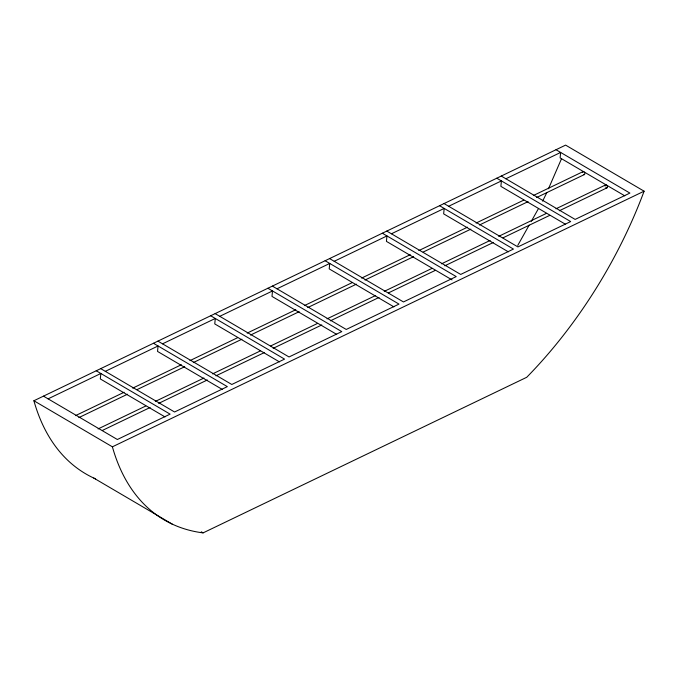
<?xml version="1.0" encoding="UTF-8"?>
<svg xmlns="http://www.w3.org/2000/svg" width="678" height="678" viewBox="0 0 678 678"><rect width="100%" height="100%" fill="white"/><g stroke="black" fill="none" stroke-linecap="round" stroke-linejoin="round"><path stroke-width="1.02" d="M546.807 192.628L542.629 201.154M548.485 188.755L561.503 158.737M517.746 245.436L529.154 225.138M531.221 221.452L538.485 208.536M95.606 478.888A309.693 172.653 -59.6 0 1 33.9 400.749L565.605 145.117L644.1 191.188A309.693 172.653 -59.6 0 1 526.73 377.282L203.086 532.883L201.256 531.806M48.096 398.85L100.844 373.493L100.31 378.934L165.017 416.911M105.319 371.341L158.067 345.983L157.533 351.424L222.24 389.401M162.542 343.831L215.29 318.465L214.757 323.914L279.463 361.891M219.765 316.321L272.514 290.955L271.98 296.405L336.686 334.381M276.988 288.811L329.737 263.445L329.203 268.886L393.91 306.863M334.212 261.301L386.96 235.936L386.426 241.376L452.048 279.887M391.435 233.783L444.183 208.426L443.649 213.867L508.356 251.843M448.658 206.273L501.406 180.916L500.873 186.357L565.579 224.333M505.881 178.763L560.647 152.431L560.113 157.881L624.811 195.857M75.478 415.648L124.125 392.257M132.71 388.13L181.357 364.747M189.942 360.62L237.631 337.686M247.173 333.101L295.82 309.719M304.405 305.592L352.094 282.658M361.628 278.073L410.275 254.691M418.86 250.563L467.506 227.172M476.092 223.045L523.78 200.12M533.323 195.535L582.919 171.687M78.834 417.614L127.481 394.223M137.015 389.638L184.713 366.713M193.289 362.586L241.936 339.195M250.521 335.068L299.168 311.685M307.753 307.558L356.399 284.167M364.984 280.039L413.631 256.657M423.165 252.063L470.854 229.139M479.439 225.011L528.086 201.62M536.671 197.493L584.36 174.568M98.098 428.92L145.795 405.995M155.33 401.41L203.976 378.019M212.561 373.892L260.25 350.967M270.742 345.924L317.482 323.448M327.016 318.863L375.663 295.481M384.248 291.354L431.937 268.42M441.48 263.835L490.126 240.453M498.711 236.325L546.4 213.392M555.943 208.807L605.539 184.958M102.403 430.428L150.101 407.503M158.677 403.376L207.324 379.985M215.909 375.858L264.556 352.475M273.141 348.348L321.787 324.957M330.372 320.83L379.019 297.447M388.553 292.854L435.293 270.386M444.827 265.801L493.474 242.41M503.017 237.825L549.748 215.358M559.291 210.773L606.98 187.84M33.9 400.749L112.395 446.819L644.1 191.188M556.028 149.728L629.904 193.086L575.139 219.418L501.262 176.051M496.796 178.204L570.673 221.562L517.916 246.928L444.039 203.561M439.573 205.714L513.449 249.072L460.693 274.437L386.816 231.079M382.35 233.224L456.226 276.59L403.469 301.947L329.593 258.589M325.126 260.733L399.003 304.1L346.246 329.457L272.37 286.099M267.903 288.252L341.78 331.61L289.023 356.967L215.146 313.609M210.68 315.762L284.557 359.12L231.8 384.485L157.923 341.119M153.457 343.271L227.333 386.63L174.577 411.995L100.7 368.629M96.234 370.781L170.11 414.139L117.353 439.505L43.477 396.147M93.759 478.058L172.254 524.128M203.086 532.883A309.693 172.653 -59.6 0 1 112.395 446.819M605.183 185.399A1.61 1.034 64.3 0 1 606.691 185.263A1.61 1.034 64.3 0 1 607.344 187.408A1.61 1.034 64.3 0 1 605.835 187.543M605.107 186.103A1.61 1.034 64.3 0 1 605.107 185.721M582.487 172.449A1.61 1.034 64.3 0 1 583.673 171.712A1.61 1.034 64.3 0 1 584.8 173.56A1.61 1.034 64.3 0 1 583.809 174.619"/></g></svg>
